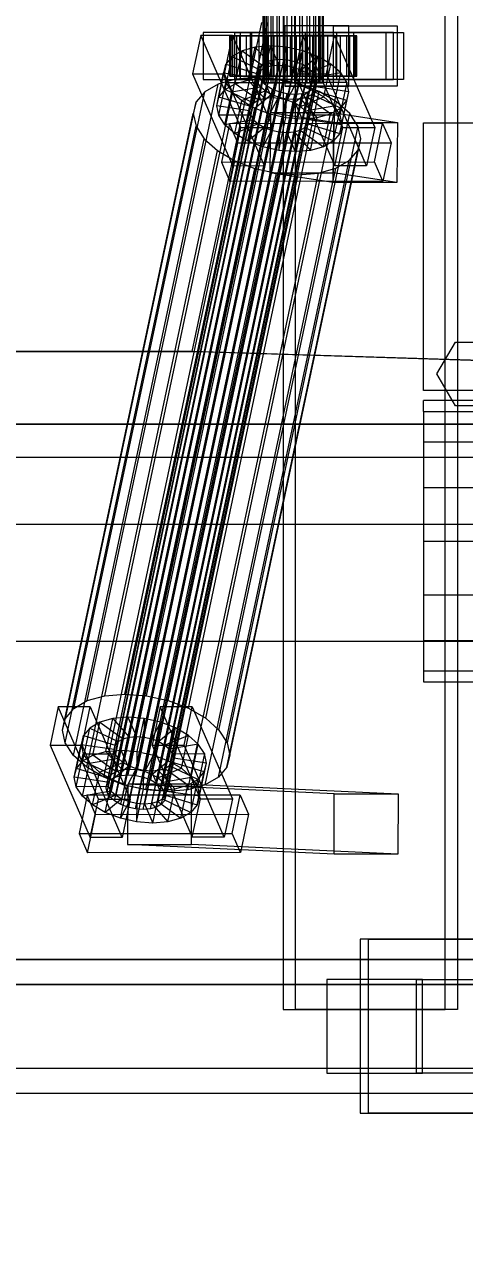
# Model space of a CAD drawing. Header units: millimetres. Extents: x -1970 to 34302, y -65268 to 6837.
# Drawn here: x 10190.2 to 10321.8, y -18493.5 to -18130.5 of the extents above; entities that cross this region are included whole.
import ezdxf

# ---------------------------------------------------------------- set-up
doc = ezdxf.new("R2010")
doc.units = ezdxf.units.MM
for name, color, linetype, lineweight in [('COTAS_O', 1, 'Continuous', 0), ('superior_C01', 7, 'Continuous', 0), ('superior_mezcladora', 7, 'Continuous', 0)]:
    doc.layers.add(name, color=color, linetype=linetype, lineweight=lineweight)
doc.dimstyles.new('R19_100', dxfattribs={"dimtxt": 250, "dimasz": 150, "dimexe": 150, "dimexo": 80, "dimgap": 100, "dimtad": 1, "dimtih": 1, "dimtoh": 1, "dimdsep": 46, "dimcen": 0.09, "dimadec": 0, "dimazin": 0, "dimtfac": 1, "dimtdec": 4, "dimtofl": 0, "dimtmove": 0, "dimatfit": 3, "dimfxl": 1, "dimtolj": 1, "dimtzin": 0, "dimarcsym": 0})

# ---------------------------------------------------------------- blocks, each defined once
blk = doc.blocks.new('*D29')
at = {"layer": 'COTAS_O', "color": 0, "lineweight": -2, "transparency": 16777216}
for p, q in [((10489.53, -17350), (9719.53, -17350)), ((9869.53, -18500), (9869.53, -17500)), ((10489.53, -18650), (9719.53, -18650))]:
    blk.add_line(p, q, dxfattribs=at)
at = {"layer": 'COTAS_O', "color": 0, "transparency": 16777216}
for points in [[(9844.53, -17500), (9894.53, -17500), (9869.53, -17350)], [(9844.53, -18500), (9894.53, -18500), (9869.53, -18650)]]:
    blk.add_solid(points, dxfattribs=at)
at = {"layer": 'Defpoints', "color": 0, "transparency": 16777216}
for p in [(9869.53, -17350), (10569.53, -17350), (10569.53, -18650)]:
    blk.add_point(p, dxfattribs=at)

msp = doc.modelspace()

# ---------------------------------------------------------------- linework, layer by layer
at = {"layer": 'superior_C01'}
for p, q in [((10267.628, -17575), (10267.628, -18425)), ((10271.28, -18425), (10271.28, -17575)), ((10316.018, -18425), (10316.018, -17575)), ((10319.67, -17575), (10319.67, -18425)), ((10261.648, -18148), (10261.648, -17852)), ((10261.844, -18148), (10261.844, -17852)), ((10262.065, -18148), (10262.065, -17852)), ((10262.639, -18148), (10262.639, -17852)), ((10263.066, -18148), (10263.066, -17852)), ((10263.979, -18148), (10263.979, -17852)), ((10264.583, -18148), (10264.583, -17852)), ((10265.773, -18148), (10265.773, -17852)), ((10266.513, -18148), (10266.513, -17852)), ((10267.899, -18148), (10267.899, -17852)), ((10268.724, -18148), (10268.724, -17852)), ((10270.211, -18148), (10270.211, -17852)), ((10271.065, -18148), (10271.065, -17852)), ((10272.552, -18148), (10272.552, -17852)), ((10273.378, -18148), (10273.378, -17852)), ((10274.763, -18148), (10274.763, -17852)), ((10275.503, -18148), (10275.503, -17852)), ((10276.693, -18148), (10276.693, -17852)), ((10277.297, -18148), (10277.297, -17852)), ((10278.21, -18148), (10278.21, -17852)), ((10278.637, -18148), (10278.637, -17852)), ((10279.211, -17852), (10279.211, -18148)), ((10279.432, -18148), (10279.432, -17852)), ((10279.628, -18148), (10279.628, -17852)), ((10261.09, -18130), (10240.252, -18228.298)), ((10242.069, -18228.298), (10262.907, -18130)), ((10287.164, -18131), (10268.113, -18131)), ((10268.113, -18131), (10268.113, -18149)), ((10282.602, -18131), (10268.113, -18131)), ((10282.602, -18149), (10282.602, -18131)), ((10282.602, -18131), (10301.653, -18131)), ((10287.164, -18149), (10287.164, -18131)), ((10287.164, -18131), (10301.653, -18131)), ((10301.653, -18131), (10301.653, -18149)), ((10242.932, -18133.859), (10240.501, -18145.327)), ((10252.458, -18133.847), (10242.932, -18133.859)), ((10254.931, -18161.391), (10242.932, -18133.859)), ((10253.159, -18133), (10243.634, -18133)), ((10243.634, -18133), (10243.634, -18147)), ((10258.244, -18133), (10243.634, -18133)), ((10250.026, -18145.315), (10252.458, -18133.847)), ((10252.073, -18134), (10251.66, -18134)), ((10251.66, -18134), (10261.648, -18134)), ((10251.66, -18146), (10251.66, -18134)), ((10251.66, -18134), (10252.54, -18134)), ((10253.751, -18134), (10252.073, -18134)), ((10252.073, -18134), (10261.844, -18134)), ((10252.073, -18146), (10252.073, -18134)), ((10252.458, -18133.847), (10264.457, -18161.379)), ((10252.54, -18134), (10262.065, -18134)), ((10252.54, -18146), (10252.54, -18134)), ((10252.54, -18134), (10254.653, -18134)), ((10253.159, -18147), (10253.159, -18133)), ((10253.159, -18133), (10267.77, -18133)), ((10256.581, -18134), (10253.751, -18134)), ((10253.751, -18134), (10262.639, -18134)), ((10253.751, -18146), (10253.751, -18134)), ((10254.653, -18134), (10263.066, -18134)), ((10254.653, -18146), (10254.653, -18134)), ((10254.653, -18134), (10257.856, -18134)), ((10300.5, -18133), (10254.778, -18133)), ((10254.778, -18133), (10254.778, -18147)), ((10257.821, -18133), (10254.778, -18133)), ((10260.368, -18134), (10256.581, -18134)), ((10256.581, -18134), (10263.979, -18134)), ((10256.581, -18146), (10256.581, -18134)), ((10257.821, -18147), (10257.821, -18133)), ((10257.821, -18133), (10303.544, -18133)), ((10257.856, -18134), (10264.583, -18134)), ((10257.856, -18146), (10257.856, -18134)), ((10257.856, -18134), (10261.93, -18134)), ((10258.244, -18147), (10258.244, -18133)), ((10258.244, -18133), (10267.77, -18133)), ((10264.855, -18134), (10260.368, -18134)), ((10260.368, -18134), (10265.773, -18134)), ((10260.368, -18146), (10260.368, -18134)), ((10261.648, -18134), (10261.844, -18134)), ((10261.648, -18134), (10261.648, -18146)), ((10262.065, -18134), (10261.648, -18134)), ((10261.844, -18134), (10262.639, -18134)), ((10261.844, -18134), (10261.844, -18146)), ((10261.93, -18134), (10266.513, -18134)), ((10261.93, -18146), (10261.93, -18134)), ((10261.93, -18134), (10266.597, -18134)), ((10262.065, -18134), (10262.065, -18146)), ((10263.066, -18134), (10262.065, -18134)), ((10262.639, -18134), (10263.979, -18134)), ((10262.639, -18134), (10262.639, -18146)), ((10263.066, -18134), (10263.066, -18146)), ((10264.583, -18134), (10263.066, -18134)), ((10263.979, -18134), (10265.773, -18134)), ((10263.979, -18134), (10263.979, -18146)), ((10264.583, -18134), (10264.583, -18146)), ((10266.513, -18134), (10264.583, -18134)), ((10269.736, -18134), (10264.855, -18134)), ((10264.855, -18134), (10267.899, -18134)), ((10264.855, -18146), (10264.855, -18134)), ((10265.773, -18134), (10267.899, -18134)), ((10265.773, -18134), (10265.773, -18146)), ((10266.513, -18134), (10266.513, -18146)), ((10268.724, -18134), (10266.513, -18134)), ((10266.597, -18134), (10268.724, -18134)), ((10266.597, -18146), (10266.597, -18134)), ((10266.597, -18134), (10271.54, -18134)), ((10267.77, -18133), (10267.77, -18147)), ((10267.899, -18134), (10270.211, -18134)), ((10267.899, -18134), (10267.899, -18146)), ((10268.724, -18134), (10268.724, -18146)), ((10271.065, -18134), (10268.724, -18134)), ((10274.679, -18134), (10269.736, -18134)), ((10269.736, -18134), (10270.211, -18134)), ((10269.736, -18146), (10269.736, -18134)), ((10270.211, -18134), (10272.552, -18134)), ((10270.211, -18134), (10270.211, -18146)), ((10273.414, -18133.821), (10270.983, -18145.289)), ((10271.54, -18134), (10271.065, -18134)), ((10271.065, -18134), (10271.065, -18146)), ((10273.378, -18134), (10271.065, -18134)), ((10271.54, -18146), (10271.54, -18134)), ((10271.54, -18134), (10276.421, -18134)), ((10274.679, -18134), (10272.552, -18134)), ((10272.552, -18134), (10274.763, -18134)), ((10272.552, -18134), (10272.552, -18146)), ((10276.421, -18134), (10273.378, -18134)), ((10273.378, -18134), (10273.378, -18146)), ((10275.503, -18134), (10273.378, -18134)), ((10282.939, -18133.809), (10273.414, -18133.821)), ((10285.413, -18161.353), (10273.414, -18133.821)), ((10283.641, -18133), (10274.116, -18133)), ((10274.116, -18133), (10274.116, -18147)), ((10288.726, -18133), (10274.116, -18133)), ((10279.346, -18134), (10274.679, -18134)), ((10274.679, -18146), (10274.679, -18134)), ((10279.346, -18134), (10274.763, -18134)), ((10274.763, -18134), (10276.693, -18134)), ((10274.763, -18134), (10274.763, -18146)), ((10280.909, -18134), (10275.503, -18134)), ((10275.503, -18134), (10275.503, -18146)), ((10277.297, -18134), (10275.503, -18134)), ((10276.421, -18146), (10276.421, -18134)), ((10276.421, -18134), (10280.909, -18134)), ((10283.42, -18134), (10276.693, -18134)), ((10276.693, -18134), (10278.21, -18134)), ((10276.693, -18134), (10276.693, -18146)), ((10284.696, -18134), (10277.297, -18134)), ((10277.297, -18134), (10277.297, -18146)), ((10278.637, -18134), (10277.297, -18134)), ((10286.623, -18134), (10278.21, -18134)), ((10278.21, -18134), (10279.211, -18134)), ((10278.21, -18134), (10278.21, -18146)), ((10287.525, -18134), (10278.637, -18134)), ((10278.637, -18134), (10278.637, -18146)), ((10279.432, -18134), (10278.637, -18134)), ((10279.211, -18134), (10288.737, -18134)), ((10279.211, -18146), (10279.211, -18134)), ((10279.211, -18134), (10279.628, -18134)), ((10283.42, -18134), (10279.346, -18134)), ((10279.346, -18146), (10279.346, -18134)), ((10289.203, -18134), (10279.432, -18134)), ((10279.432, -18134), (10279.432, -18146)), ((10279.628, -18134), (10279.432, -18134)), ((10289.617, -18134), (10279.628, -18134)), ((10279.628, -18134), (10279.628, -18146)), ((10280.508, -18145.277), (10282.939, -18133.809)), ((10280.909, -18146), (10280.909, -18134)), ((10280.909, -18134), (10284.696, -18134)), ((10282.939, -18133.809), (10294.938, -18161.341)), ((10286.623, -18134), (10283.42, -18134)), ((10283.42, -18146), (10283.42, -18134)), ((10283.641, -18147), (10283.641, -18133)), ((10283.641, -18133), (10298.251, -18133)), ((10284.696, -18146), (10284.696, -18134)), ((10284.696, -18134), (10287.525, -18134)), ((10288.737, -18134), (10286.623, -18134)), ((10286.623, -18146), (10286.623, -18134)), ((10287.525, -18146), (10287.525, -18134)), ((10287.525, -18134), (10289.203, -18134)), ((10288.726, -18147), (10288.726, -18133)), ((10288.726, -18133), (10298.251, -18133)), ((10288.737, -18134), (10288.737, -18146)), ((10289.617, -18134), (10288.737, -18134)), ((10289.203, -18146), (10289.203, -18134)), ((10289.203, -18134), (10289.617, -18134)), ((10289.617, -18146), (10289.617, -18134)), ((10298.251, -18133), (10298.251, -18147)), ((10300.5, -18147), (10300.5, -18133)), ((10300.5, -18133), (10303.544, -18133)), ((10303.544, -18133), (10303.544, -18147)), ((10255.349, -18138.419), (10252.355, -18140.156)), ((10253.265, -18148.249), (10255.349, -18138.419)), ((10259.239, -18137.325), (10255.349, -18138.419)), ((10255.349, -18138.419), (10262.277, -18143.38)), ((10257.156, -18147.155), (10259.239, -18137.325)), ((10263.762, -18136.948), (10259.239, -18137.325)), ((10259.239, -18137.325), (10264.12, -18142.862)), ((10261.678, -18146.777), (10263.762, -18136.948)), ((10268.608, -18137.313), (10263.762, -18136.948)), ((10263.762, -18136.948), (10266.262, -18142.683)), ((10266.524, -18147.143), (10268.608, -18137.313)), ((10268.608, -18137.313), (10268.557, -18142.856)), ((10273.447, -18138.396), (10268.608, -18137.313)), ((10273.447, -18138.396), (10270.85, -18143.369)), ((10271.364, -18148.226), (10273.447, -18138.396)), ((10277.951, -18140.123), (10273.447, -18138.396)), ((10215.883, -18356.363), (10261.206, -18142.565)), ((10217.301, -18355.541), (10262.624, -18141.742)), ((10219.144, -18355.022), (10264.467, -18141.224)), ((10221.286, -18354.844), (10266.609, -18141.045)), ((10223.582, -18355.017), (10268.905, -18141.218)), ((10225.874, -18355.53), (10271.197, -18141.731)), ((10228.007, -18356.348), (10273.33, -18142.549)), ((10248.379, -18152.246), (10250.463, -18142.416)), ((10250.463, -18142.416), (10249.8, -18145.047)), ((10250.272, -18149.985), (10252.355, -18140.156)), ((10252.355, -18140.156), (10250.463, -18142.416)), ((10250.463, -18142.416), (10259.962, -18145.274)), ((10252.355, -18140.156), (10260.859, -18144.203)), ((10261.206, -18142.565), (10260.31, -18143.635)), ((10262.624, -18141.742), (10261.206, -18142.565)), ((10264.467, -18141.224), (10262.624, -18141.742)), ((10264.12, -18142.862), (10266.262, -18142.683)), ((10266.262, -18142.683), (10264.178, -18152.513)), ((10266.609, -18141.045), (10264.467, -18141.224)), ((10266.262, -18142.683), (10268.557, -18142.856)), ((10268.905, -18141.218), (10266.609, -18141.045)), ((10271.197, -18141.731), (10268.905, -18141.218)), ((10273.33, -18142.549), (10271.197, -18141.731)), ((10277.951, -18140.123), (10272.983, -18144.188)), ((10275.158, -18143.617), (10273.33, -18142.549)), ((10281.81, -18142.377), (10274.811, -18145.255)), ((10275.867, -18149.953), (10277.951, -18140.123)), ((10281.81, -18142.377), (10277.951, -18140.123)), ((10279.727, -18152.207), (10281.81, -18142.377)), ((10284.764, -18145.003), (10281.81, -18142.377)), ((10214.673, -18358.68), (10259.996, -18144.881)), ((10214.963, -18360.017), (10260.286, -18146.218)), ((10214.987, -18357.434), (10260.31, -18143.635)), ((10229.835, -18357.415), (10275.158, -18143.617)), ((10231.235, -18358.659), (10276.557, -18144.861)), ((10277.432, -18146.196), (10232.109, -18359.995)), ((10240.501, -18145.327), (10250.026, -18145.315)), ((10240.501, -18145.327), (10252.5, -18172.859)), ((10247.717, -18154.877), (10249.8, -18145.047)), ((10249.8, -18145.047), (10259.648, -18146.52)), ((10249.8, -18145.047), (10250.413, -18147.868)), ((10262.026, -18172.847), (10250.026, -18145.315)), ((10261.648, -18146), (10251.66, -18146)), ((10251.66, -18146), (10252.073, -18146)), ((10252.54, -18146), (10251.66, -18146)), ((10261.844, -18146), (10252.073, -18146)), ((10252.073, -18146), (10253.751, -18146)), ((10262.065, -18146), (10252.54, -18146)), ((10254.653, -18146), (10252.54, -18146)), ((10262.639, -18146), (10253.751, -18146)), ((10253.751, -18146), (10256.581, -18146)), ((10263.066, -18146), (10254.653, -18146)), ((10257.856, -18146), (10254.653, -18146)), ((10263.979, -18146), (10256.581, -18146)), ((10256.581, -18146), (10260.368, -18146)), ((10264.583, -18146), (10257.856, -18146)), ((10261.93, -18146), (10257.856, -18146)), ((10259.962, -18145.274), (10257.878, -18155.103)), ((10260.859, -18144.203), (10258.775, -18154.033)), ((10259.648, -18146.52), (10259.962, -18145.274)), ((10259.962, -18145.274), (10260.859, -18144.203)), ((10260.31, -18143.635), (10259.996, -18144.881)), ((10259.996, -18144.881), (10260.286, -18146.218)), ((10262.277, -18143.38), (10260.193, -18153.21)), ((10260.286, -18146.218), (10261.16, -18147.554)), ((10265.773, -18146), (10260.368, -18146)), ((10260.368, -18146), (10264.855, -18146)), ((10260.859, -18144.203), (10262.277, -18143.38)), ((10261.844, -18146), (10261.648, -18146)), ((10261.648, -18146), (10262.065, -18146)), ((10262.639, -18146), (10261.844, -18146)), ((10266.513, -18146), (10261.93, -18146)), ((10266.597, -18146), (10261.93, -18146)), ((10264.12, -18142.862), (10262.036, -18152.692)), ((10262.065, -18146), (10263.066, -18146)), ((10262.277, -18143.38), (10264.12, -18142.862)), ((10263.979, -18146), (10262.639, -18146)), ((10263.066, -18146), (10264.583, -18146)), ((10265.773, -18146), (10263.979, -18146)), ((10264.583, -18146), (10266.513, -18146)), ((10267.899, -18146), (10264.855, -18146)), ((10264.855, -18146), (10269.736, -18146)), ((10267.899, -18146), (10265.773, -18146)), ((10268.557, -18142.856), (10266.473, -18152.686)), ((10266.513, -18146), (10268.724, -18146)), ((10268.724, -18146), (10266.597, -18146)), ((10271.54, -18146), (10266.597, -18146)), ((10270.211, -18146), (10267.899, -18146)), ((10268.557, -18142.856), (10270.85, -18143.369)), ((10268.724, -18146), (10271.065, -18146)), ((10270.85, -18143.369), (10268.766, -18153.199)), ((10270.211, -18146), (10269.736, -18146)), ((10269.736, -18146), (10274.679, -18146)), ((10272.552, -18146), (10270.211, -18146)), ((10270.85, -18143.369), (10272.983, -18144.188)), ((10272.983, -18144.188), (10270.899, -18154.017)), ((10270.983, -18145.289), (10280.508, -18145.277)), ((10270.983, -18145.289), (10282.982, -18172.821)), ((10271.065, -18146), (10271.54, -18146)), ((10271.065, -18146), (10273.378, -18146)), ((10276.421, -18146), (10271.54, -18146)), ((10274.763, -18146), (10272.552, -18146)), ((10272.552, -18146), (10274.679, -18146)), ((10274.811, -18145.255), (10272.727, -18155.085)), ((10272.983, -18144.188), (10274.811, -18145.255)), ((10273.378, -18146), (10276.421, -18146)), ((10273.378, -18146), (10275.503, -18146)), ((10274.679, -18146), (10279.346, -18146)), ((10276.693, -18146), (10274.763, -18146)), ((10274.763, -18146), (10279.346, -18146)), ((10274.811, -18145.255), (10276.21, -18146.499)), ((10276.557, -18144.861), (10275.158, -18143.617)), ((10275.503, -18146), (10280.909, -18146)), ((10275.503, -18146), (10277.297, -18146)), ((10284.764, -18145.003), (10276.21, -18146.499)), ((10280.909, -18146), (10276.421, -18146)), ((10277.432, -18146.196), (10276.557, -18144.861)), ((10278.21, -18146), (10276.693, -18146)), ((10276.693, -18146), (10283.42, -18146)), ((10277.297, -18146), (10284.696, -18146)), ((10277.297, -18146), (10278.637, -18146)), ((10277.722, -18147.533), (10277.432, -18146.196)), ((10279.211, -18146), (10278.21, -18146)), ((10278.21, -18146), (10286.623, -18146)), ((10278.637, -18146), (10287.525, -18146)), ((10278.637, -18146), (10279.432, -18146)), ((10288.737, -18146), (10279.211, -18146)), ((10279.628, -18146), (10279.211, -18146)), ((10279.346, -18146), (10283.42, -18146)), ((10279.432, -18146), (10289.203, -18146)), ((10279.432, -18146), (10279.628, -18146)), ((10279.628, -18146), (10289.617, -18146)), ((10292.507, -18172.809), (10280.508, -18145.277)), ((10284.696, -18146), (10280.909, -18146)), ((10282.68, -18154.833), (10284.764, -18145.003)), ((10283.42, -18146), (10286.623, -18146)), ((10287.525, -18146), (10284.696, -18146)), ((10286.61, -18147.823), (10284.764, -18145.003)), ((10286.623, -18146), (10288.737, -18146)), ((10289.203, -18146), (10287.525, -18146)), ((10288.737, -18146), (10289.617, -18146)), ((10289.617, -18146), (10289.203, -18146)), ((10209.065, -18332.659), (10248.137, -18148.35)), ((10214.266, -18331.197), (10253.338, -18146.887)), ((10215.837, -18361.352), (10261.16, -18147.554)), ((10217.237, -18362.596), (10262.559, -18148.798)), ((10219.065, -18363.664), (10264.388, -18149.865)), ((10220.312, -18330.692), (10259.384, -18146.383)), ((10226.791, -18331.181), (10265.862, -18146.872)), ((10231.189, -18363.648), (10276.512, -18149.85)), ((10232.085, -18362.578), (10277.408, -18148.779)), ((10232.399, -18361.332), (10277.722, -18147.533)), ((10233.26, -18332.629), (10272.332, -18148.32)), ((10243.634, -18147), (10253.159, -18147)), ((10243.634, -18147), (10258.244, -18147)), ((10248.137, -18148.35), (10244.135, -18150.672)), ((10253.338, -18146.887), (10248.137, -18148.35)), ((10248.329, -18157.698), (10250.413, -18147.868)), ((10248.379, -18152.246), (10250.272, -18149.985)), ((10250.272, -18149.985), (10253.265, -18148.249)), ((10258.775, -18154.033), (10250.272, -18149.985)), ((10250.413, -18147.868), (10259.939, -18147.856)), ((10250.413, -18147.868), (10252.259, -18150.688)), ((10252.259, -18150.688), (10260.813, -18149.192)), ((10267.77, -18147), (10253.159, -18147)), ((10253.265, -18148.249), (10257.156, -18147.155)), ((10260.193, -18153.21), (10253.265, -18148.249)), ((10259.384, -18146.383), (10253.338, -18146.887)), ((10254.778, -18147), (10300.5, -18147)), ((10254.778, -18147), (10257.821, -18147)), ((10257.156, -18147.155), (10261.678, -18146.777)), ((10262.036, -18152.692), (10257.156, -18147.155)), ((10259.648, -18146.52), (10257.565, -18156.35)), ((10303.544, -18147), (10257.821, -18147)), ((10259.939, -18147.856), (10257.855, -18157.686)), ((10267.77, -18147), (10258.244, -18147)), ((10260.813, -18149.192), (10258.729, -18159.022)), ((10265.862, -18146.872), (10259.384, -18146.383)), ((10259.939, -18147.856), (10259.648, -18146.52)), ((10260.813, -18149.192), (10259.939, -18147.856)), ((10262.212, -18150.436), (10260.813, -18149.192)), ((10261.16, -18147.554), (10262.559, -18148.798)), ((10262.065, -18148), (10261.648, -18148)), ((10261.648, -18148), (10261.844, -18148)), ((10264.178, -18152.513), (10261.678, -18146.777)), ((10261.678, -18146.777), (10266.524, -18147.143)), ((10261.844, -18148), (10262.639, -18148)), ((10263.066, -18148), (10262.065, -18148)), ((10262.559, -18148.798), (10264.388, -18149.865)), ((10262.639, -18148), (10263.979, -18148)), ((10264.583, -18148), (10263.066, -18148)), ((10263.979, -18148), (10265.773, -18148)), ((10264.388, -18149.865), (10266.521, -18150.683)), ((10266.513, -18148), (10264.583, -18148)), ((10265.773, -18148), (10267.899, -18148)), ((10272.332, -18148.32), (10265.862, -18146.872)), ((10266.473, -18152.686), (10266.524, -18147.143)), ((10268.724, -18148), (10266.513, -18148)), ((10266.524, -18147.143), (10271.364, -18148.226)), ((10267.899, -18148), (10270.211, -18148)), ((10268.113, -18149), (10287.164, -18149)), ((10282.602, -18149), (10268.113, -18149)), ((10271.065, -18148), (10268.724, -18148)), ((10268.766, -18153.199), (10271.364, -18148.226)), ((10270.211, -18148), (10272.552, -18148)), ((10270.899, -18154.017), (10275.867, -18149.953)), ((10273.378, -18148), (10271.065, -18148)), ((10271.364, -18148.226), (10275.867, -18149.953)), ((10278.352, -18150.629), (10272.332, -18148.32)), ((10272.552, -18148), (10274.763, -18148)), ((10275.503, -18148), (10273.378, -18148)), ((10274.116, -18147), (10283.641, -18147)), ((10274.116, -18147), (10288.726, -18147)), ((10276.21, -18146.499), (10274.126, -18156.329)), ((10274.763, -18148), (10276.693, -18148)), ((10275.001, -18157.665), (10277.085, -18147.835)), ((10275.094, -18150.672), (10276.512, -18149.85)), ((10277.375, -18149.171), (10275.291, -18159.001)), ((10277.297, -18148), (10275.503, -18148)), ((10275.867, -18149.953), (10279.727, -18152.207)), ((10276.21, -18146.499), (10277.085, -18147.835)), ((10276.512, -18149.85), (10277.408, -18148.779)), ((10276.693, -18148), (10278.21, -18148)), ((10277.375, -18149.171), (10277.061, -18150.417)), ((10277.085, -18147.835), (10286.61, -18147.823)), ((10277.085, -18147.835), (10277.375, -18149.171)), ((10278.637, -18148), (10277.297, -18148)), ((10287.223, -18150.644), (10277.375, -18149.171)), ((10277.408, -18148.779), (10277.722, -18147.533)), ((10278.21, -18148), (10279.211, -18148)), ((10279.432, -18148), (10278.637, -18148)), ((10279.211, -18148), (10279.628, -18148)), ((10279.628, -18148), (10279.432, -18148)), ((10301.653, -18149), (10282.602, -18149)), ((10298.251, -18147), (10283.641, -18147)), ((10286.61, -18147.823), (10284.526, -18157.653)), ((10287.223, -18150.644), (10286.61, -18147.823)), ((10301.653, -18149), (10287.164, -18149)), ((10298.251, -18147), (10288.726, -18147)), ((10303.544, -18147), (10300.5, -18147)), ((10205.064, -18334.981), (10244.135, -18150.672)), ((10221.198, -18364.482), (10266.521, -18150.683)), ((10223.49, -18364.995), (10268.813, -18151.196)), ((10225.786, -18365.168), (10271.109, -18151.369)), ((10227.928, -18364.989), (10273.251, -18151.191)), ((10229.771, -18364.471), (10275.094, -18150.672)), ((10239.28, -18334.938), (10278.352, -18150.629)), ((10244.135, -18150.672), (10241.605, -18153.694)), ((10247.717, -18154.877), (10248.379, -18152.246)), ((10257.878, -18155.103), (10248.379, -18152.246)), ((10250.175, -18160.518), (10252.259, -18150.688)), ((10252.259, -18150.688), (10255.213, -18153.314)), ((10253.129, -18163.144), (10255.213, -18153.314)), ((10255.213, -18153.314), (10262.212, -18150.436)), ((10255.213, -18153.314), (10259.073, -18155.567)), ((10260.193, -18153.21), (10258.775, -18154.033)), ((10259.073, -18155.567), (10264.04, -18151.503)), ((10262.212, -18150.436), (10260.128, -18160.266)), ((10262.036, -18152.692), (10260.193, -18153.21)), ((10264.04, -18151.503), (10261.957, -18161.333)), ((10264.178, -18152.513), (10262.036, -18152.692)), ((10264.04, -18151.503), (10262.212, -18150.436)), ((10263.576, -18157.295), (10266.174, -18152.321)), ((10266.174, -18152.321), (10264.04, -18151.503)), ((10266.174, -18152.321), (10264.09, -18162.151)), ((10266.473, -18152.686), (10264.178, -18152.513)), ((10268.466, -18152.835), (10266.174, -18152.321)), ((10268.466, -18152.835), (10266.382, -18162.664)), ((10268.766, -18153.199), (10266.473, -18152.686)), ((10266.521, -18150.683), (10268.813, -18151.196)), ((10268.415, -18158.378), (10268.466, -18152.835)), ((10270.761, -18153.008), (10268.466, -18152.835)), ((10270.761, -18153.008), (10268.678, -18162.837)), ((10270.899, -18154.017), (10268.766, -18153.199)), ((10268.813, -18151.196), (10271.109, -18151.369)), ((10272.904, -18152.829), (10270.761, -18153.008)), ((10273.261, -18158.743), (10270.761, -18153.008)), ((10272.904, -18152.829), (10270.82, -18162.659)), ((10271.109, -18151.369), (10273.251, -18151.191)), ((10274.746, -18152.311), (10272.663, -18162.14)), ((10272.727, -18155.085), (10279.727, -18152.207)), ((10274.746, -18152.311), (10272.904, -18152.829)), ((10277.784, -18158.366), (10272.904, -18152.829)), ((10273.251, -18151.191), (10275.094, -18150.672)), ((10276.164, -18151.488), (10274.081, -18161.318)), ((10276.164, -18151.488), (10274.746, -18152.311)), ((10281.674, -18157.272), (10274.746, -18152.311)), ((10277.061, -18150.417), (10274.977, -18160.247)), ((10277.061, -18150.417), (10276.164, -18151.488)), ((10284.668, -18155.535), (10276.164, -18151.488)), ((10286.56, -18153.275), (10277.061, -18150.417)), ((10283.512, -18153.641), (10278.352, -18150.629)), ((10279.727, -18152.207), (10282.68, -18154.833)), ((10284.476, -18163.105), (10286.56, -18153.275)), ((10284.668, -18155.535), (10286.56, -18153.275)), ((10285.139, -18160.474), (10287.223, -18150.644)), ((10286.56, -18153.275), (10287.223, -18150.644)), ((10201.648, -18341.52), (10240.719, -18157.211)), ((10202.534, -18338.003), (10241.605, -18153.694)), ((10241.605, -18153.694), (10240.719, -18157.211)), ((10240.719, -18157.211), (10241.538, -18160.982)), ((10244.44, -18337.95), (10283.512, -18153.641)), ((10257.565, -18156.35), (10247.717, -18154.877)), ((10248.329, -18157.698), (10247.717, -18154.877)), ((10248.389, -18341.461), (10287.46, -18157.152)), ((10256.989, -18165.397), (10259.073, -18155.567)), ((10257.878, -18155.103), (10257.565, -18156.35)), ((10257.565, -18156.35), (10257.855, -18157.686)), ((10258.775, -18154.033), (10257.878, -18155.103)), ((10259.073, -18155.567), (10263.576, -18157.295)), ((10263.82, -18156.962), (10263.568, -18174.943)), ((10282.871, -18156.962), (10263.82, -18156.962)), ((10282.722, -18159.83), (10263.82, -18156.962)), ((10272.727, -18155.085), (10270.899, -18154.017)), ((10274.126, -18156.329), (10272.727, -18155.085)), ((10274.126, -18156.329), (10282.68, -18154.833)), ((10275.001, -18157.665), (10274.126, -18156.329)), ((10281.674, -18157.272), (10284.668, -18155.535)), ((10282.584, -18165.365), (10284.668, -18155.535)), ((10282.618, -18174.943), (10282.871, -18156.962)), ((10282.68, -18154.833), (10284.526, -18157.653)), ((10282.871, -18156.962), (10301.773, -18159.83)), ((10287.46, -18157.152), (10283.512, -18153.641)), ((10289.928, -18160.922), (10287.46, -18157.152)), ((10257.855, -18157.686), (10248.329, -18157.698)), ((10250.175, -18160.518), (10248.329, -18157.698)), ((10251.574, -18160.247), (10249.143, -18171.715)), ((10258.729, -18159.022), (10250.175, -18160.518)), ((10253.129, -18163.144), (10250.175, -18160.518)), ((10297.296, -18160.19), (10251.574, -18160.247)), ((10254.073, -18165.983), (10251.574, -18160.247)), ((10260.128, -18160.266), (10253.129, -18163.144)), ((10257.855, -18157.686), (10258.729, -18159.022)), ((10258.729, -18159.022), (10260.128, -18160.266)), ((10260.128, -18160.266), (10261.957, -18161.333)), ((10261.492, -18167.125), (10263.576, -18157.295)), ((10263.576, -18157.295), (10268.415, -18158.378)), ((10266.331, -18168.208), (10268.415, -18158.378)), ((10268.415, -18158.378), (10273.261, -18158.743)), ((10271.177, -18168.573), (10273.261, -18158.743)), ((10273.261, -18158.743), (10277.784, -18158.366)), ((10274.081, -18161.318), (10274.977, -18160.247)), ((10274.977, -18160.247), (10275.291, -18159.001)), ((10274.977, -18160.247), (10284.476, -18163.105)), ((10284.526, -18157.653), (10275.001, -18157.665)), ((10275.291, -18159.001), (10275.001, -18157.665)), ((10275.291, -18159.001), (10285.139, -18160.474)), ((10275.7, -18168.196), (10277.784, -18158.366)), ((10277.784, -18158.366), (10281.674, -18157.272)), ((10279.59, -18167.102), (10281.674, -18157.272)), ((10282.469, -18177.811), (10282.722, -18159.83)), ((10282.722, -18159.83), (10301.773, -18159.83)), ((10285.139, -18160.474), (10284.476, -18163.105)), ((10284.526, -18157.653), (10285.139, -18160.474)), ((10294.865, -18171.658), (10297.296, -18160.19)), ((10297.296, -18160.19), (10299.796, -18165.926)), ((10301.773, -18159.83), (10301.52, -18177.811)), ((10202.467, -18345.291), (10241.538, -18160.982)), ((10241.538, -18160.982), (10244.006, -18164.752)), ((10289.928, -18160.922), (10250.857, -18345.231)), ((10252.5, -18172.859), (10254.931, -18161.391)), ((10256.989, -18165.397), (10253.129, -18163.144)), ((10254.931, -18161.391), (10264.457, -18161.379)), ((10261.957, -18161.333), (10256.989, -18165.397)), ((10264.09, -18162.151), (10261.492, -18167.125)), ((10261.957, -18161.333), (10264.09, -18162.151)), ((10264.457, -18161.379), (10262.026, -18172.847)), ((10264.09, -18162.151), (10266.382, -18162.664)), ((10266.382, -18162.664), (10266.331, -18168.208)), ((10266.382, -18162.664), (10268.678, -18162.837)), ((10268.678, -18162.837), (10270.82, -18162.659)), ((10268.678, -18162.837), (10271.177, -18168.573)), ((10270.82, -18162.659), (10272.663, -18162.14)), ((10270.82, -18162.659), (10275.7, -18168.196)), ((10272.663, -18162.14), (10274.081, -18161.318)), ((10272.663, -18162.14), (10279.59, -18167.102)), ((10274.081, -18161.318), (10282.584, -18165.365)), ((10284.476, -18163.105), (10282.584, -18165.365)), ((10282.982, -18172.821), (10285.413, -18161.353)), ((10285.413, -18161.353), (10294.938, -18161.341)), ((10290.747, -18164.693), (10289.928, -18160.922)), ((10294.938, -18161.341), (10292.507, -18172.809)), ((10204.935, -18349.061), (10244.006, -18164.752)), ((10244.006, -18164.752), (10247.955, -18168.263)), ((10251.642, -18177.451), (10254.073, -18165.983)), ((10251.676, -18349.002), (10290.747, -18164.693)), ((10254.073, -18165.983), (10299.796, -18165.926)), ((10261.492, -18167.125), (10256.989, -18165.397)), ((10266.331, -18168.208), (10261.492, -18167.125)), ((10279.59, -18167.102), (10275.7, -18168.196)), ((10282.584, -18165.365), (10279.59, -18167.102)), ((10289.861, -18168.21), (10290.747, -18164.693)), ((10299.796, -18165.926), (10297.365, -18177.394)), ((10208.883, -18352.572), (10247.955, -18168.263)), ((10214.043, -18355.584), (10253.115, -18171.275)), ((10247.955, -18168.263), (10253.115, -18171.275)), ((10248.26, -18355.541), (10287.331, -18171.232)), ((10249.143, -18171.715), (10294.865, -18171.658)), ((10249.143, -18171.715), (10251.642, -18177.451)), ((10250.79, -18352.519), (10289.861, -18168.21)), ((10253.115, -18171.275), (10259.135, -18173.584)), ((10271.177, -18168.573), (10266.331, -18168.208)), ((10275.7, -18168.196), (10271.177, -18168.573)), ((10283.329, -18173.554), (10287.331, -18171.232)), ((10287.331, -18171.232), (10289.861, -18168.21)), ((10297.365, -18177.394), (10294.865, -18171.658)), ((10220.063, -18357.893), (10259.135, -18173.584)), ((10226.533, -18359.341), (10265.604, -18175.032)), ((10239.057, -18359.326), (10278.128, -18175.016)), ((10244.258, -18357.863), (10283.329, -18173.554)), ((10262.026, -18172.847), (10252.5, -18172.859)), ((10259.135, -18173.584), (10265.604, -18175.032)), ((10263.568, -18174.943), (10282.618, -18174.943)), ((10282.469, -18177.811), (10263.568, -18174.943)), ((10265.604, -18175.032), (10272.083, -18175.521)), ((10272.083, -18175.521), (10278.128, -18175.016)), ((10278.128, -18175.016), (10283.329, -18173.554)), ((10301.52, -18177.811), (10282.618, -18174.943)), ((10292.507, -18172.809), (10282.982, -18172.821)), ((10233.011, -18359.83), (10272.083, -18175.521)), ((10297.365, -18177.394), (10251.642, -18177.451)), ((10301.52, -18177.811), (10282.469, -18177.811)), ((10240.252, -18228.298), (9811.37, -18228.298)), ((9813.187, -18228.298), (10242.069, -18228.298)), ((10240.252, -18228.298), (10242.069, -18228.298)), ((10933.298, -18250), (10240.252, -18228.298)), ((10242.069, -18228.298), (10935.115, -18250)), ((11044.69, -18250), (2005.168, -18250)), ((2006.698, -18250), (11046.22, -18250)), ((10209.065, -18332.659), (10214.266, -18331.197)), ((10214.266, -18331.197), (10220.312, -18330.692)), ((10220.312, -18330.692), (10226.791, -18331.181)), ((10226.791, -18331.181), (10233.26, -18332.629)), ((10200.388, -18334.551), (10197.956, -18346.02)), ((10209.913, -18334.539), (10200.388, -18334.551)), ((10212.387, -18362.083), (10200.388, -18334.551)), ((10202.534, -18338.003), (10205.064, -18334.981)), ((10205.064, -18334.981), (10209.065, -18332.659)), ((10207.482, -18346.008), (10209.913, -18334.539)), ((10209.913, -18334.539), (10221.912, -18362.071)), ((10230.869, -18334.513), (10228.438, -18345.981)), ((10240.395, -18334.501), (10230.869, -18334.513)), ((10242.868, -18362.045), (10230.869, -18334.513)), ((10233.26, -18332.629), (10239.28, -18334.938)), ((10237.964, -18345.969), (10240.395, -18334.501)), ((10239.28, -18334.938), (10244.44, -18337.95)), ((10240.395, -18334.501), (10252.394, -18362.033)), ((10201.648, -18341.52), (10202.534, -18338.003)), ((10216.695, -18338.017), (10212.805, -18339.111)), ((10214.611, -18347.847), (10216.695, -18338.017)), ((10221.217, -18337.64), (10216.695, -18338.017)), ((10216.695, -18338.017), (10221.575, -18343.554)), ((10219.134, -18347.47), (10221.217, -18337.64)), ((10226.064, -18338.005), (10221.217, -18337.64)), ((10221.217, -18337.64), (10223.717, -18343.376)), ((10223.98, -18347.835), (10226.064, -18338.005)), ((10226.064, -18338.005), (10226.013, -18343.549)), ((10230.903, -18339.088), (10226.064, -18338.005)), ((10244.44, -18337.95), (10248.389, -18341.461)), ((10202.467, -18345.291), (10201.648, -18341.52)), ((10207.727, -18350.678), (10209.811, -18340.848)), ((10209.811, -18340.848), (10207.919, -18343.108)), ((10212.805, -18339.111), (10209.811, -18340.848)), ((10209.811, -18340.848), (10218.314, -18344.895)), ((10210.721, -18348.941), (10212.805, -18339.111)), ((10212.805, -18339.111), (10219.732, -18344.073)), ((10230.903, -18339.088), (10228.305, -18344.062)), ((10228.819, -18348.918), (10230.903, -18339.088)), ((10235.406, -18340.816), (10230.438, -18344.88)), ((10235.406, -18340.816), (10230.903, -18339.088)), ((10233.322, -18350.645), (10235.406, -18340.816)), ((10239.266, -18343.069), (10235.406, -18340.816)), ((10248.389, -18341.461), (10250.857, -18345.231)), ((10197.956, -18346.02), (10207.482, -18346.008)), ((10197.956, -18346.02), (10209.956, -18373.551)), ((10204.935, -18349.061), (10202.467, -18345.291)), ((10205.172, -18355.569), (10207.256, -18345.739)), ((10205.835, -18352.938), (10207.919, -18343.108)), ((10207.919, -18343.108), (10207.256, -18345.739)), ((10207.256, -18345.739), (10217.104, -18347.212)), ((10207.256, -18345.739), (10207.869, -18348.56)), ((10219.481, -18373.539), (10207.482, -18346.008)), ((10207.919, -18343.108), (10217.418, -18345.966)), ((10217.418, -18345.966), (10215.334, -18355.796)), ((10218.314, -18344.895), (10216.23, -18354.725)), ((10217.104, -18347.212), (10217.418, -18345.966)), ((10217.418, -18345.966), (10218.314, -18344.895)), ((10219.732, -18344.073), (10217.648, -18353.902)), ((10218.314, -18344.895), (10219.732, -18344.073)), ((10221.575, -18343.554), (10219.491, -18353.384)), ((10219.732, -18344.073), (10221.575, -18343.554)), ((10221.575, -18343.554), (10223.717, -18343.376)), ((10223.717, -18343.376), (10221.633, -18353.205)), ((10223.717, -18343.376), (10226.013, -18343.549)), ((10226.013, -18343.549), (10223.929, -18353.378)), ((10226.013, -18343.549), (10228.305, -18344.062)), ((10228.305, -18344.062), (10226.221, -18353.892)), ((10228.305, -18344.062), (10230.438, -18344.88)), ((10230.438, -18344.88), (10228.354, -18354.71)), ((10228.438, -18345.981), (10237.964, -18345.969)), ((10228.438, -18345.981), (10240.437, -18373.513)), ((10232.267, -18345.947), (10230.183, -18355.777)), ((10230.438, -18344.88), (10232.267, -18345.947)), ((10239.266, -18343.069), (10232.267, -18345.947)), ((10232.267, -18345.947), (10233.666, -18347.191)), ((10242.22, -18345.695), (10233.666, -18347.191)), ((10237.182, -18352.899), (10239.266, -18343.069)), ((10249.963, -18373.501), (10237.964, -18345.969)), ((10242.22, -18345.695), (10239.266, -18343.069)), ((10240.136, -18355.525), (10242.22, -18345.695)), ((10244.066, -18348.515), (10242.22, -18345.695)), ((10250.857, -18345.231), (10251.676, -18349.002)), ((10208.883, -18352.572), (10204.935, -18349.061)), ((10205.785, -18358.39), (10207.869, -18348.56)), ((10207.727, -18350.678), (10210.721, -18348.941)), ((10207.869, -18348.56), (10217.394, -18348.548)), ((10207.869, -18348.56), (10209.715, -18351.38)), ((10210.721, -18348.941), (10214.611, -18347.847)), ((10217.648, -18353.902), (10210.721, -18348.941)), ((10214.611, -18347.847), (10219.134, -18347.47)), ((10219.491, -18353.384), (10214.611, -18347.847)), ((10217.104, -18347.212), (10215.02, -18357.042)), ((10217.394, -18348.548), (10215.31, -18358.378)), ((10217.394, -18348.548), (10217.104, -18347.212)), ((10218.269, -18349.884), (10217.394, -18348.548)), ((10221.633, -18353.205), (10219.134, -18347.47)), ((10219.134, -18347.47), (10223.98, -18347.835)), ((10223.929, -18353.378), (10223.98, -18347.835)), ((10223.98, -18347.835), (10228.819, -18348.918)), ((10226.221, -18353.892), (10228.819, -18348.918)), ((10228.819, -18348.918), (10233.322, -18350.645)), ((10233.666, -18347.191), (10231.582, -18357.021)), ((10232.456, -18358.357), (10234.54, -18348.527)), ((10233.666, -18347.191), (10234.54, -18348.527)), ((10234.54, -18348.527), (10244.066, -18348.515)), ((10234.54, -18348.527), (10234.83, -18349.863)), ((10244.066, -18348.515), (10241.982, -18358.345)), ((10244.678, -18351.336), (10244.066, -18348.515)), ((10251.676, -18349.002), (10250.79, -18352.519)), ((10205.172, -18355.569), (10205.835, -18352.938)), ((10205.835, -18352.938), (10207.727, -18350.678)), ((10215.334, -18355.796), (10205.835, -18352.938)), ((10207.631, -18361.21), (10209.715, -18351.38)), ((10216.23, -18354.725), (10207.727, -18350.678)), ((10214.043, -18355.584), (10208.883, -18352.572)), ((10209.715, -18351.38), (10218.269, -18349.884)), ((10209.715, -18351.38), (10212.668, -18354.006)), ((10212.668, -18354.006), (10219.668, -18351.128)), ((10218.269, -18349.884), (10216.185, -18359.714)), ((10216.528, -18356.26), (10221.496, -18352.196)), ((10219.668, -18351.128), (10217.584, -18360.958)), ((10219.668, -18351.128), (10218.269, -18349.884)), ((10221.496, -18352.196), (10219.412, -18362.025)), ((10221.633, -18353.205), (10219.491, -18353.384)), ((10221.496, -18352.196), (10219.668, -18351.128)), ((10221.031, -18357.987), (10223.629, -18353.014)), ((10223.629, -18353.014), (10221.496, -18352.196)), ((10223.629, -18353.014), (10221.545, -18362.843)), ((10223.929, -18353.378), (10221.633, -18353.205)), ((10225.921, -18353.527), (10223.629, -18353.014)), ((10228.354, -18354.71), (10233.322, -18350.645)), ((10232.202, -18353.003), (10230.118, -18362.833)), ((10230.183, -18355.777), (10237.182, -18352.899)), ((10232.202, -18353.003), (10230.359, -18353.521)), ((10233.62, -18352.18), (10231.536, -18362.01)), ((10233.62, -18352.18), (10232.202, -18353.003)), ((10239.13, -18357.964), (10232.202, -18353.003)), ((10234.516, -18351.109), (10232.433, -18360.939)), ((10234.83, -18349.863), (10232.746, -18359.693)), ((10233.322, -18350.645), (10237.182, -18352.899)), ((10234.516, -18351.109), (10233.62, -18352.18)), ((10242.123, -18356.228), (10233.62, -18352.18)), ((10234.83, -18349.863), (10234.516, -18351.109)), ((10244.016, -18353.967), (10234.516, -18351.109)), ((10244.678, -18351.336), (10234.83, -18349.863)), ((10237.182, -18352.899), (10240.136, -18355.525)), ((10242.594, -18361.166), (10244.678, -18351.336)), ((10244.016, -18353.967), (10244.678, -18351.336)), ((10250.79, -18352.519), (10248.26, -18355.541)), ((10215.02, -18357.042), (10205.172, -18355.569)), ((10205.785, -18358.39), (10205.172, -18355.569)), ((10210.584, -18363.836), (10212.668, -18354.006)), ((10212.668, -18354.006), (10216.528, -18356.26)), ((10220.063, -18357.893), (10214.043, -18355.584)), ((10214.444, -18366.09), (10216.528, -18356.26)), ((10214.987, -18357.434), (10215.883, -18356.363)), ((10215.334, -18355.796), (10215.02, -18357.042)), ((10216.23, -18354.725), (10215.334, -18355.796)), ((10215.883, -18356.363), (10217.301, -18355.541)), ((10217.648, -18353.902), (10216.23, -18354.725)), ((10216.528, -18356.26), (10221.031, -18357.987)), ((10217.301, -18355.541), (10219.144, -18355.022)), ((10219.491, -18353.384), (10217.648, -18353.902)), ((10219.144, -18355.022), (10221.286, -18354.844)), ((10221.286, -18354.844), (10223.582, -18355.017)), ((10223.582, -18355.017), (10225.874, -18355.53)), ((10225.921, -18353.527), (10223.838, -18363.357)), ((10226.221, -18353.892), (10223.929, -18353.378)), ((10225.871, -18359.07), (10225.921, -18353.527)), ((10225.874, -18355.53), (10228.007, -18356.348)), ((10228.217, -18353.7), (10225.921, -18353.527)), ((10228.217, -18353.7), (10226.133, -18363.53)), ((10228.354, -18354.71), (10226.221, -18353.892)), ((10228.007, -18356.348), (10229.835, -18357.415)), ((10230.359, -18353.521), (10228.217, -18353.7)), ((10230.717, -18359.436), (10228.217, -18353.7)), ((10230.359, -18353.521), (10228.275, -18363.351)), ((10230.183, -18355.777), (10228.354, -18354.71)), ((10231.582, -18357.021), (10230.183, -18355.777)), ((10235.239, -18359.058), (10230.359, -18353.521)), ((10231.582, -18357.021), (10240.136, -18355.525)), ((10239.13, -18357.964), (10242.123, -18356.228)), ((10240.039, -18366.057), (10242.123, -18356.228)), ((10240.136, -18355.525), (10241.982, -18358.345)), ((10241.932, -18363.797), (10244.016, -18353.967)), ((10242.123, -18356.228), (10244.016, -18353.967)), ((10248.26, -18355.541), (10244.258, -18357.863)), ((10215.31, -18358.378), (10205.785, -18358.39)), ((10207.631, -18361.21), (10205.785, -18358.39)), ((10216.185, -18359.714), (10207.631, -18361.21)), ((10214.673, -18358.68), (10214.987, -18357.434)), ((10214.963, -18360.017), (10214.673, -18358.68)), ((10215.837, -18361.352), (10214.963, -18360.017)), ((10215.02, -18357.042), (10215.31, -18358.378)), ((10215.31, -18358.378), (10216.185, -18359.714)), ((10216.185, -18359.714), (10217.584, -18360.958)), ((10218.947, -18367.817), (10221.031, -18357.987)), ((10226.533, -18359.341), (10220.063, -18357.893)), ((10221.031, -18357.987), (10225.871, -18359.07)), ((10221.188, -18357.646), (10221.111, -18375.644)), ((10240.239, -18357.646), (10221.188, -18357.646)), ((10282.863, -18360.514), (10221.188, -18357.646)), ((10223.787, -18368.9), (10225.871, -18359.07)), ((10225.871, -18359.07), (10230.717, -18359.436)), ((10233.011, -18359.83), (10226.533, -18359.341)), ((10228.633, -18369.265), (10230.717, -18359.436)), ((10229.835, -18357.415), (10231.235, -18358.659)), ((10230.717, -18359.436), (10235.239, -18359.058)), ((10231.235, -18358.659), (10232.109, -18359.995)), ((10232.456, -18358.357), (10231.582, -18357.021)), ((10232.109, -18359.995), (10232.399, -18361.332)), ((10232.433, -18360.939), (10232.746, -18359.693)), ((10241.982, -18358.345), (10232.456, -18358.357)), ((10232.746, -18359.693), (10232.456, -18358.357)), ((10232.746, -18359.693), (10242.594, -18361.166)), ((10239.057, -18359.326), (10233.011, -18359.83)), ((10233.155, -18368.888), (10235.239, -18359.058)), ((10235.239, -18359.058), (10239.13, -18357.964)), ((10237.046, -18367.794), (10239.13, -18357.964)), ((10244.258, -18357.863), (10239.057, -18359.326)), ((10240.162, -18375.644), (10240.239, -18357.646)), ((10240.239, -18357.646), (10301.914, -18360.514)), ((10241.982, -18358.345), (10242.594, -18361.166)), ((10282.785, -18378.512), (10282.863, -18360.514)), ((10282.863, -18360.514), (10301.914, -18360.514)), ((10301.914, -18360.514), (10301.836, -18378.512)), ((10209.029, -18360.939), (10206.598, -18372.408)), ((10210.584, -18363.836), (10207.631, -18361.21)), ((10254.752, -18360.882), (10209.029, -18360.939)), ((10211.529, -18366.675), (10209.029, -18360.939)), ((10209.956, -18373.551), (10212.387, -18362.083)), ((10217.584, -18360.958), (10210.584, -18363.836)), ((10214.444, -18366.09), (10210.584, -18363.836)), ((10212.387, -18362.083), (10221.912, -18362.071)), ((10219.412, -18362.025), (10214.444, -18366.09)), ((10217.237, -18362.596), (10215.837, -18361.352)), ((10219.065, -18363.664), (10217.237, -18362.596)), ((10217.584, -18360.958), (10219.412, -18362.025)), ((10221.545, -18362.843), (10218.947, -18367.817)), ((10221.198, -18364.482), (10219.065, -18363.664)), ((10219.412, -18362.025), (10221.545, -18362.843)), ((10221.912, -18362.071), (10219.481, -18373.539)), ((10221.545, -18362.843), (10223.838, -18363.357)), ((10223.838, -18363.357), (10223.787, -18368.9)), ((10223.838, -18363.357), (10226.133, -18363.53)), ((10226.133, -18363.53), (10228.275, -18363.351)), ((10226.133, -18363.53), (10228.633, -18369.265)), ((10228.275, -18363.351), (10230.118, -18362.833)), ((10228.275, -18363.351), (10233.155, -18368.888)), ((10231.189, -18363.648), (10229.771, -18364.471)), ((10230.118, -18362.833), (10231.536, -18362.01)), ((10230.118, -18362.833), (10237.046, -18367.794)), ((10232.085, -18362.578), (10231.189, -18363.648)), ((10231.536, -18362.01), (10232.433, -18360.939)), ((10231.536, -18362.01), (10240.039, -18366.057)), ((10232.399, -18361.332), (10232.085, -18362.578)), ((10232.433, -18360.939), (10241.932, -18363.797)), ((10241.932, -18363.797), (10240.039, -18366.057)), ((10240.437, -18373.513), (10242.868, -18362.045)), ((10242.594, -18361.166), (10241.932, -18363.797)), ((10242.868, -18362.045), (10252.394, -18362.033)), ((10252.394, -18362.033), (10249.963, -18373.501)), ((10252.321, -18372.35), (10254.752, -18360.882)), ((10254.752, -18360.882), (10257.251, -18366.618)), ((10209.098, -18378.143), (10211.529, -18366.675)), ((10211.529, -18366.675), (10257.251, -18366.618)), ((10218.947, -18367.817), (10214.444, -18366.09)), ((10223.49, -18364.995), (10221.198, -18364.482)), ((10225.786, -18365.168), (10223.49, -18364.995)), ((10227.928, -18364.989), (10225.786, -18365.168)), ((10229.771, -18364.471), (10227.928, -18364.989)), ((10237.046, -18367.794), (10233.155, -18368.888)), ((10240.039, -18366.057), (10237.046, -18367.794)), ((10257.251, -18366.618), (10254.82, -18378.086)), ((10223.787, -18368.9), (10218.947, -18367.817)), ((10228.633, -18369.265), (10223.787, -18368.9)), ((10233.155, -18368.888), (10228.633, -18369.265)), ((10206.598, -18372.408), (10252.321, -18372.35)), ((10206.598, -18372.408), (10209.098, -18378.143)), ((10219.481, -18373.539), (10209.956, -18373.551)), ((10249.963, -18373.501), (10240.437, -18373.513)), ((10254.82, -18378.086), (10252.321, -18372.35)), ((10254.82, -18378.086), (10209.098, -18378.143)), ((10221.111, -18375.644), (10240.162, -18375.644)), ((10282.785, -18378.512), (10221.111, -18375.644)), ((10301.836, -18378.512), (10240.162, -18375.644)), ((10301.836, -18378.512), (10282.785, -18378.512)), ((10351.586, -18404), (10290.623, -18404)), ((10290.623, -18404), (10290.623, -18456)), ((10293.058, -18404), (10290.623, -18404)), ((10293.058, -18456), (10293.058, -18404)), ((10293.058, -18404), (10354.021, -18404)), ((10332.152, -18410), (9189.09, -18410)), ((9201.265, -18410), (10344.327, -18410)), ((10418.899, -18410), (9275.837, -18410)), ((9291.056, -18410), (10434.118, -18410)), ((10330.445, -18417.5), (9275.652, -18417.5)), ((9291.241, -18417.5), (10346.034, -18417.5)), ((10309.155, -18416), (10280.578, -18416)), ((10280.578, -18416), (10280.578, -18444)), ((10307.425, -18416), (10280.578, -18416)), ((10307.425, -18444), (10307.425, -18416)), ((10307.425, -18416), (10336.002, -18416)), ((10309.155, -18444), (10309.155, -18416)), ((10309.155, -18416), (10336.002, -18416)), ((10267.628, -18425), (10316.018, -18425)), ((10267.628, -18425), (10271.28, -18425)), ((10319.67, -18425), (10271.28, -18425)), ((10319.67, -18425), (10316.018, -18425)), ((9275.652, -18442.5), (10330.445, -18442.5)), ((9291.241, -18442.5), (10346.034, -18442.5)), ((10280.578, -18444), (10309.155, -18444)), ((10280.578, -18444), (10307.425, -18444)), ((10336.002, -18444), (10307.425, -18444)), ((10336.002, -18444), (10309.155, -18444)), ((9189.09, -18450), (10332.152, -18450)), ((9201.265, -18450), (10344.327, -18450)), ((9275.837, -18450), (10418.899, -18450)), ((9291.056, -18450), (10434.118, -18450)), ((10290.623, -18456), (10351.586, -18456)), ((10290.623, -18456), (10293.058, -18456)), ((10354.021, -18456), (10293.058, -18456))]:
    msp.add_line(p, q, dxfattribs=at)
at = {"layer": 'superior_mezcladora'}
for p, q in [((10309.529, -18240), (10309.529, -18160)), ((10309.529, -18160), (10389.529, -18160)), ((10313.529, -18235), (10319.029, -18225.474)), ((10319.029, -18225.474), (10330.029, -18225.474)), ((10319.029, -18244.526), (10313.529, -18235)), ((10389.529, -18240), (10309.529, -18240)), ((10309.529, -18246.197), (10309.529, -18243)), ((10409.529, -18243), (10309.529, -18243)), ((10309.529, -18246.197), (10309.529, -18255.302)), ((10309.529, -18246.197), (10409.529, -18246.197)), ((10330.029, -18244.526), (10319.029, -18244.526)), ((10309.529, -18255.302), (10309.529, -18268.927)), ((10309.529, -18255.302), (10409.529, -18255.302)), ((10409.529, -18260), (9959.529, -18260)), ((10309.529, -18268.927), (10309.529, -18285)), ((10309.529, -18268.927), (10409.529, -18268.927)), ((10389.529, -18280), (9979.529, -18280)), ((10309.529, -18285), (10309.529, -18301.073)), ((10309.529, -18285), (10409.529, -18285)), ((10309.529, -18301.073), (10309.529, -18314.698)), ((10309.529, -18301.073), (10409.529, -18301.073)), ((10429.529, -18315), (9919.529, -18315)), ((10309.529, -18314.698), (10309.529, -18323.803)), ((10309.529, -18314.698), (10409.529, -18314.698)), ((10309.529, -18323.803), (10309.529, -18327)), ((10309.529, -18323.803), (10409.529, -18323.803)), ((10309.529, -18327), (10409.529, -18327))]:
    msp.add_line(p, q, dxfattribs=at)

# ---------------------------------------------------------------- dimensions: what is measured, and where the dimension line sits
at = {"layer": 'COTAS_O'}
dim = msp.add_aligned_dim(p1=(10569.529, -18650), p2=(10569.529, -17350), distance=700, text='<> O', dimstyle='R19_100', dxfattribs=at)
dim.commit()
dim.dimension.update_dxf_attribs({"geometry": '*D29', "text_midpoint": (9869.529, -18000)})

doc.saveas('drawing.dxf')
